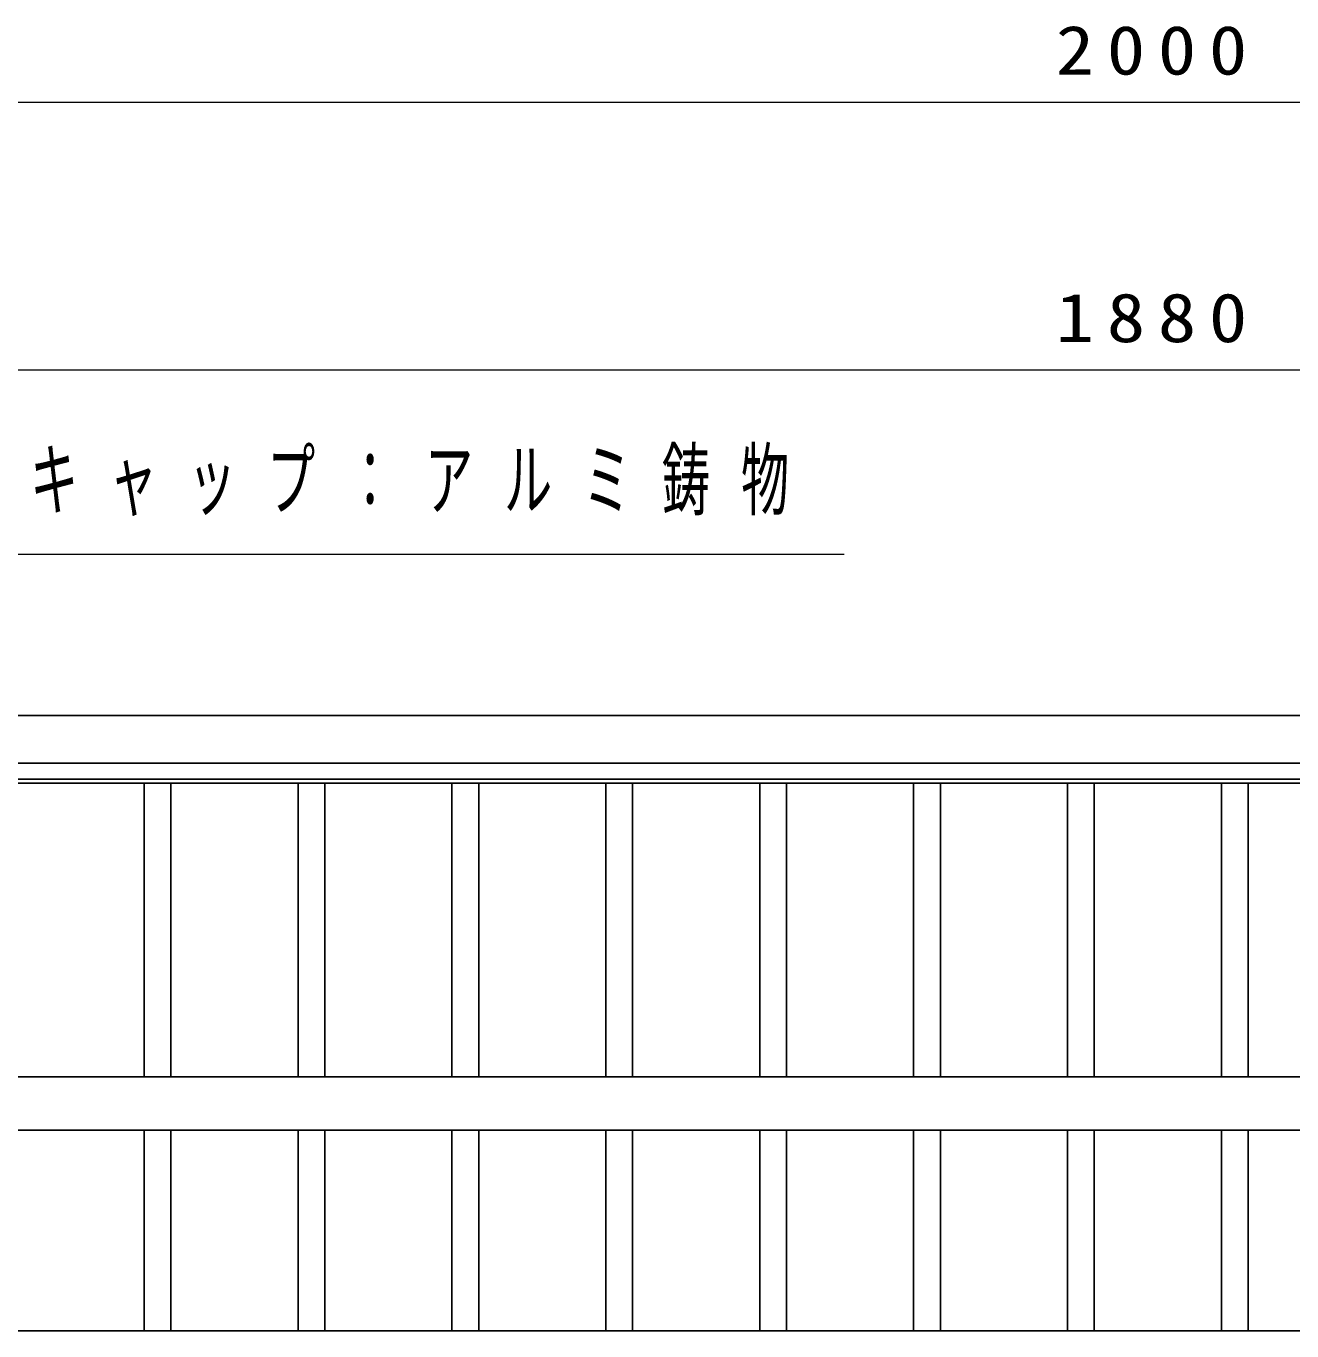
# Model space of a CAD drawing. Units: millimetres on the paper, scale 1:20. Extents: x -365 to 0, y 0 to 257.
# Drawn here: x -314.15 to -266.85, y 152.71 to 201.48 of the extents above; entities that cross this region are included whole.
import ezdxf

# ---------------------------------------------------------------- set-up
doc = ezdxf.new("R2010")
doc.units = ezdxf.units.MM
doc.layers.add('LY_1', color=7, linetype='Continuous', lineweight=25)
doc.styles.add('ＭＳ ゴシック', font='')
doc.styles.get('ＭＳ ゴシック').set_extended_font_data('MS Gothic')

msp = doc.modelspace()

# ---------------------------------------------------------------- linework, layer by layer
at = {"layer": 'LY_1', "lineweight": 13}
for p, q in [((-321.861, 198.633), (-221.861, 198.633)), ((-318.861, 188.633), (-224.861, 188.633))]:
    msp.add_line(p, q, dxfattribs=at)
at = {"layer": 'LY_1', "color": 21}
msp.add_line((-227.111, 175.708), (-316.611, 175.708), dxfattribs=at)
at = {"layer": 'LY_1', "color": 190}
for p, q in [((-316.586, 173.923), (-227.136, 173.923)), ((-316.586, 173.333), (-227.136, 173.333)), ((-316.586, 173.183), (-227.136, 173.183)), ((-321.236, 162.208), (-227.111, 162.208)), ((-317.654, 160.208), (-227.111, 160.208)), ((-321.236, 152.708), (-227.111, 152.708))]:
    msp.add_line(p, q, dxfattribs=at)
at = {"layer": 'LY_1', "color": 40}
for p, q in [((-309.736, 162.208), (-309.736, 173.183)), ((-308.736, 162.208), (-308.736, 173.183)), ((-303.986, 162.208), (-303.986, 173.183)), ((-302.986, 162.208), (-302.986, 173.183)), ((-298.236, 162.208), (-298.236, 173.183)), ((-297.236, 162.208), (-297.236, 173.183)), ((-292.486, 162.208), (-292.486, 173.183)), ((-291.486, 162.208), (-291.486, 173.183)), ((-286.736, 162.208), (-286.736, 173.183)), ((-285.736, 162.208), (-285.736, 173.183)), ((-280.986, 162.208), (-280.986, 173.183)), ((-279.986, 162.208), (-279.986, 173.183)), ((-275.236, 162.208), (-275.236, 173.183)), ((-274.236, 162.208), (-274.236, 173.183)), ((-269.486, 162.208), (-269.486, 173.183)), ((-268.486, 162.208), (-268.486, 173.183)), ((-309.736, 152.708), (-309.736, 160.208)), ((-308.736, 152.708), (-308.736, 160.208)), ((-303.986, 152.708), (-303.986, 160.208)), ((-302.986, 152.708), (-302.986, 160.208)), ((-298.236, 152.708), (-298.236, 160.208)), ((-297.236, 152.708), (-297.236, 160.208)), ((-292.486, 152.708), (-292.486, 160.208)), ((-291.486, 152.708), (-291.486, 160.208)), ((-286.736, 152.708), (-286.736, 160.208)), ((-285.736, 152.708), (-285.736, 160.208)), ((-280.986, 152.708), (-280.986, 160.208)), ((-279.986, 152.708), (-279.986, 160.208)), ((-275.236, 152.708), (-275.236, 160.208)), ((-274.236, 152.708), (-274.236, 160.208)), ((-269.486, 152.708), (-269.486, 160.208)), ((-268.486, 152.708), (-268.486, 160.208))]:
    msp.add_line(p, q, dxfattribs=at)
at = {"layer": 'LY_1', "lineweight": 13}
msp.add_lwpolyline([(-320.426, 177.416), (-316.101, 181.741), (-283.583, 181.741)], dxfattribs=at)

# ---------------------------------------------------------------- texts
at = {"layer": 'LY_1', "style": 'ＭＳ ゴシック'}
for s, insert, char_height, attachment_point in [('\\T1.33;\\W1.15;2000', (-271.861, 199.633), 1.833, 8), ('\\T1.33;\\W1.15;1880', (-271.861, 189.633), 1.833, 8), ('\\T1.64;\\W0.6;キャップ：アルミ鋳物', (-313.999, 184.391), 2.199, 4)]:
    msp.add_mtext(s, dxfattribs=dict(at, insert=insert, char_height=char_height, attachment_point=attachment_point))

doc.saveas('drawing.dxf')
